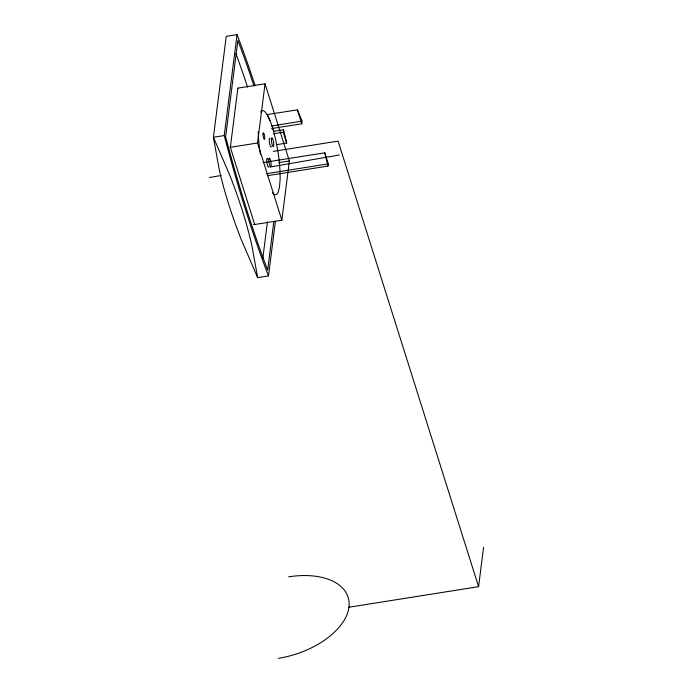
<?xml version="1.0" encoding="UTF-8"?>
<svg xmlns="http://www.w3.org/2000/svg" width="693" height="693" viewBox="0 0 693 693"><rect width="100%" height="100%" fill="white"/><g stroke="black" fill="none" stroke-linecap="round" stroke-linejoin="round"><path stroke-width="1.04" d="M268.477 275.909A515.28 107.502 81 0 1 224.229 135.568L237.049 34.65L226.247 36.365L213.418 137.283L219.222 169.577A363.998 150.009 54.2 0 0 241.433 240.012L257.666 277.616L268.477 275.909L275.433 221.154M237.872 88.106L230.353 147.314L254.686 224.497M253.517 224.688L281.86 220.192L257.519 143.009L265.047 83.801L237.751 88.132M273.64 130.596L271.951 125.606M262.812 258.29L267.437 221.89M276.646 144.664L286.677 143.079L283.255 132.242L283.576 129.738L273.544 131.323M273.778 221.933L267.663 270.105L264.813 262.569A510.802 106.566 81 0 1 228.205 146.457L225.623 136.79L237.864 40.454L240.714 47.99A510.802 106.566 81 0 1 254.054 86.131M281.86 220.192L289.379 160.984L265.047 83.801M271.569 128.56L301.784 123.778L302.113 121.136L297.392 109.849L267.143 114.596A42.507 8.87 81 0 0 260.655 112.119M267.359 175.684L327.988 166.077L328.265 163.877L324.774 152.815L263.08 162.586M278.291 658.35A67.758 38.574 -17.5 0 0 348.917 607.224L478.577 586.676L483.575 547.314M209.425 177.529L221.136 175.494M270.123 167.004L339.336 155.015M271.907 125.927L301.074 121.301M224.229 135.568L213.418 137.283L229.617 174.87A366.718 151.135 54.2 0 1 251.828 245.305L257.666 277.616M273.233 133.827L283.255 132.242M230.232 147.332L257.519 143.009M273.259 151.386L338.089 141.112L478.577 586.676M278.881 162.647L289.379 160.984M266.571 173.657L328.265 163.877M267.143 114.596C272.834 125.242 275.242 137.231 277.503 148.986A42.507 8.87 81 0 1 280.093 179.652L279.487 187.067L278.179 192.143A42.507 8.87 81 0 1 272.505 192.758M267.177 114.64L270.01 120.478M297.392 109.849L301.784 123.778M324.774 152.815L327.988 166.077M283.576 129.738L286.677 143.079M288.643 576.845A67.758 38.574 -17.5 0 1 348.917 607.224M260.421 154.4A42.507 8.87 81 0 1 258.177 131.722M271.387 146.673A4.479 0.936 81 0 1 269.56 143.165A4.479 0.936 81 0 1 269.872 138.21M268.823 166.857A4.479 0.936 81 0 1 266.822 162.197A4.479 0.936 81 0 1 267.888 159.269M237.049 34.65A515.28 107.502 81 0 1 255.119 85.62M235.958 53.699A510.802 106.566 81 0 1 247.574 87.162M271.413 139.553A4.479 0.936 81 0 0 273.111 146.63A4.479 0.936 81 0 0 273.189 140.558A4.479 0.936 81 0 0 271.413 139.553M268.849 159.745A4.479 0.936 81 0 0 270.547 166.814A4.479 0.936 81 0 0 270.625 160.741A4.479 0.936 81 0 0 268.849 159.745M263.028 134.096A3.352 0.702 81 0 0 264.31 139.388A3.352 0.702 81 0 0 264.354 134.814A3.352 0.702 81 0 0 263.028 134.096"/></g></svg>
